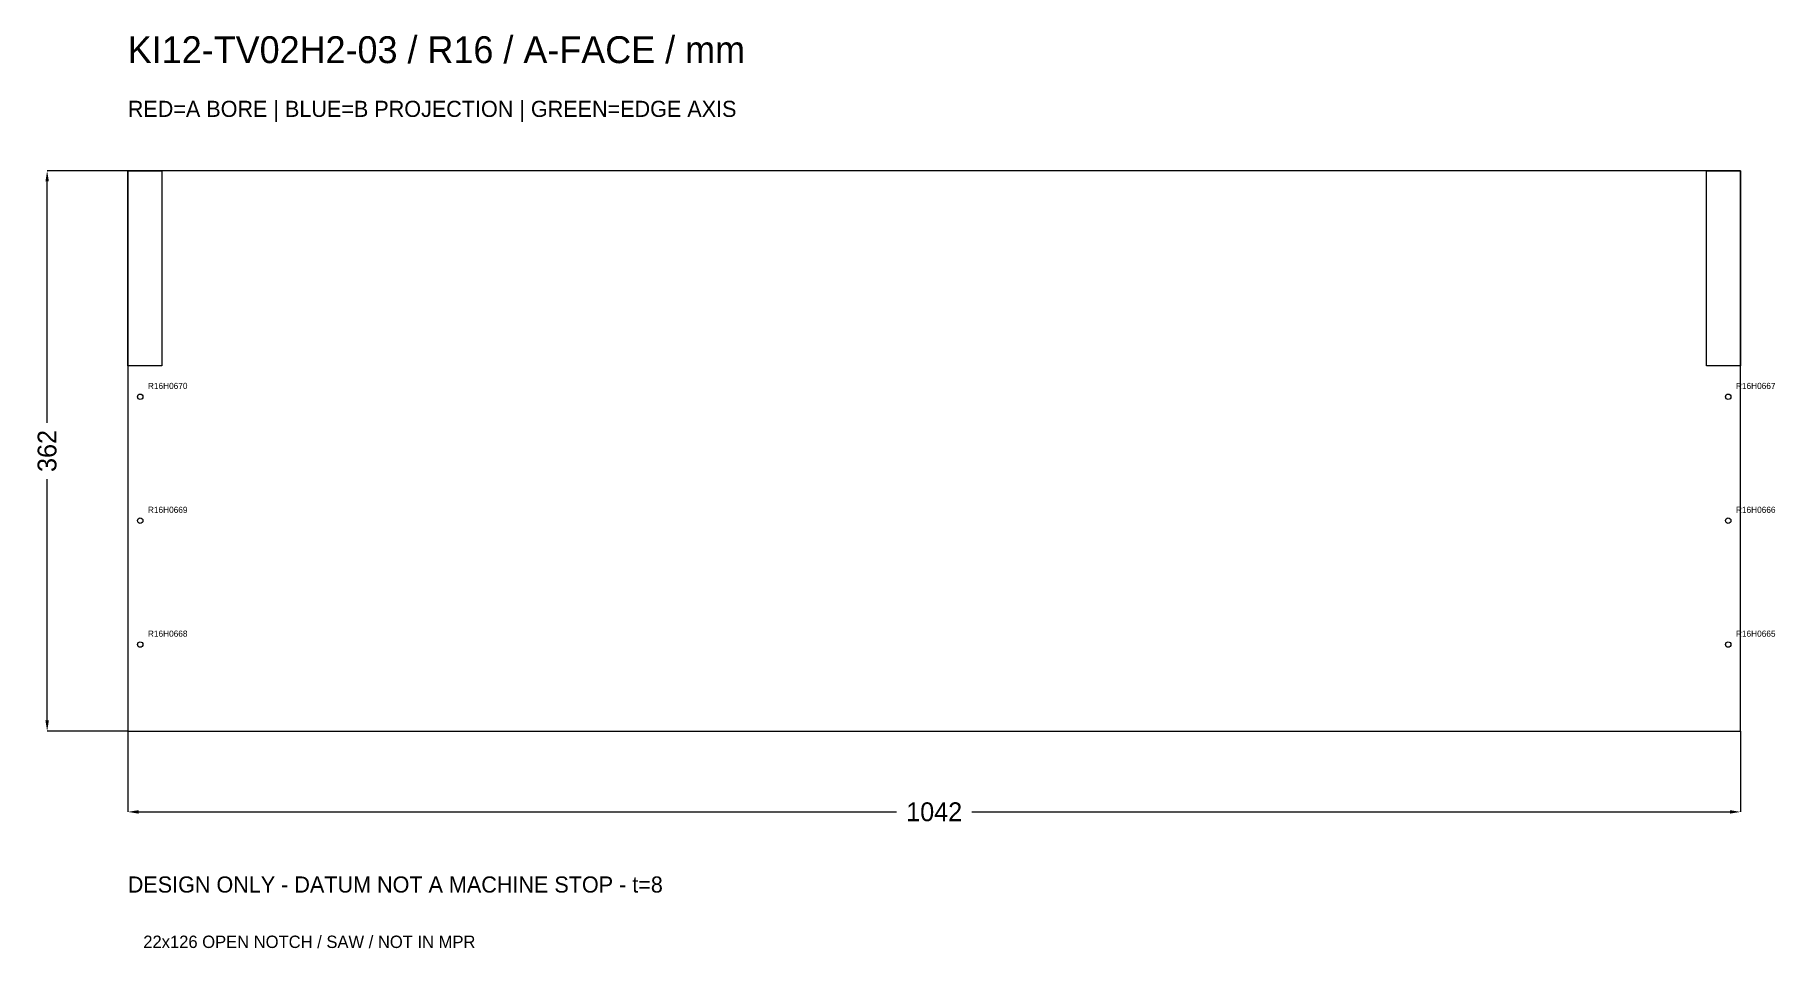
# Model space of a CAD drawing. Header units: millimetres. Extents: x -60 to 1064, y -140 to 450.
import ezdxf

# ---------------------------------------------------------------- set-up
doc = ezdxf.new("R2010")
doc.units = ezdxf.units.MM
for name, color, linetype in [('BORE_A', 1, 'Continuous'), ('CONTOUR', 7, 'Continuous'), ('SAW_NOTCH', 6, 'Continuous'), ('TEXT', 7, 'Continuous')]:
    doc.layers.add(name, color=color, linetype=linetype)
doc.dimstyles.get("Standard").update_dxf_attribs({"dimtxt": 2.5, "dimasz": 2.5, "dimexe": 1.25, "dimexo": 0.625, "dimtad": 1, "dimcen": 2.5, "dimazin": 3, "dimtfac": 1, "dimtmove": 0, "dimatfit": 3})

# ---------------------------------------------------------------- blocks, each defined once
blk = doc.blocks.new('_CLOSEDFILLED')
at = {"color": 0, "linetype": 'BYBLOCK'}
blk.add_solid([(-1, 0.16), (0, 0), (-1, -0.16)], dxfattribs=at)
blk = doc.blocks.new('*D1')
at = {"color": 2}
for p, q in [((0, 0), (0, -52.1)), ((1042, 0), (1042, -52.1)), ((6.9, -52.1), (496.7, -52.1)), ((545.3, -52.1), (1035.1, -52.1))]:
    blk.add_line(p, q, dxfattribs=at)
at = {"layer": 'Defpoints'}
for p in [(0, 0), (1042, 0), (0, -52.1)]:
    blk.add_point(p, dxfattribs=at)
at = {"color": 2, "xscale": 6.946666666666667, "yscale": 6.946666666666667, "rotation": 180}
blk.add_blockref('_CLOSEDFILLED', (0, -52.1), dxfattribs=at)
at = {"color": 2, "xscale": 6.946666666666667, "yscale": 6.946666666666667}
blk.add_blockref('_CLOSEDFILLED', (1042, -52.1), dxfattribs=at)
at = {"color": 7, "insert": (521, -52.1), "char_height": 12.16, "attachment_point": 5}
blk.add_mtext('1042', dxfattribs=at)
blk = doc.blocks.new('*D2')
at = {"color": 2}
for p, q in [((0, 362), (-52.1, 362)), ((-52.1, 199.2), (-52.1, 355.1)), ((-52.1, 6.9), (-52.1, 162.8)), ((0, 0), (-52.1, 0))]:
    blk.add_line(p, q, dxfattribs=at)
at = {"layer": 'Defpoints'}
for p in [(0, 362), (-52.1, 0), (0, 0)]:
    blk.add_point(p, dxfattribs=at)
at = {"color": 2, "xscale": 6.946666666666667, "yscale": 6.946666666666667}
for p, rotation in [((-52.1, 362), 90), ((-52.1, 0), 270)]:
    blk.add_blockref('_CLOSEDFILLED', p, dxfattribs=dict(at, rotation=rotation))
at = {"color": 7, "insert": (-52.1, 181), "char_height": 12.16, "attachment_point": 5, "rotation": 90}
blk.add_mtext('362', dxfattribs=at)

msp = doc.modelspace()

# ---------------------------------------------------------------- linework, layer by layer
at = {"layer": 'BORE_A'}
for centre in [(8, 216), (1034, 216), (8, 136), (1034, 136), (8, 56), (1034, 56)]:
    msp.add_circle(centre, 1.75, dxfattribs=at)
at = {"layer": 'CONTOUR'}
msp.add_lwpolyline([(0, 0), (1042, 0), (1042, 362), (0, 362)], close=True, dxfattribs=at)
at = {"layer": 'SAW_NOTCH'}
for points in [[(22, 236), (0, 236), (0, 362), (22, 362)], [(1042, 236), (1020, 236), (1020, 362), (1042, 362)]]:
    msp.add_lwpolyline(points, close=True, dxfattribs=at)

# ---------------------------------------------------------------- texts
msp.add_text('22x126 OPEN NOTCH / SAW / NOT IN MPR', height=8, dxfattribs=at).set_placement((10, -140))
at = {"layer": 'TEXT'}
for s, height, p in [('KI12-TV02H2-03 / R16 / A-FACE / mm', 17.36667, (0, 431.467)), ('RED=A BORE | BLUE=B PROJECTION | GREEN=EDGE AXIS', 10.42, (0, 396.733)), ('R16H0670', 4, (13, 221)), ('R16H0667', 4, (1039, 221)), ('R16H0669', 4, (13, 141)), ('R16H0666', 4, (1039, 141)), ('R16H0668', 4, (13, 61)), ('R16H0665', 4, (1039, 61)), ('DESIGN ONLY - DATUM NOT A MACHINE STOP - t=8', 10.42, (0, -104.2))]:
    msp.add_text(s, height=height, dxfattribs=at).set_placement(p)

# ---------------------------------------------------------------- dimensions: what is measured, and where the dimension line sits
dim = msp.add_linear_dim(base=(-52.1, 0), p1=(0, 0), p2=(0, 362), angle=90, dimstyle='Standard', override={"dimtxt": 12.156667, "dimasz": 6.946667, "dimdec": 2, "dimclrd": 2, "dimclre": 2, "dimclrt": 7})
dim.commit()
dim.dimension.update_dxf_attribs({"geometry": '*D2', "text_midpoint": (-52.1, 181)})
dim = msp.add_linear_dim(base=(0, -52.1), p1=(0, 0), p2=(1042, 0), dimstyle='Standard', override={"dimtxt": 12.156667, "dimasz": 6.946667, "dimdec": 2, "dimclrd": 2, "dimclre": 2, "dimclrt": 7})
dim.commit()
dim.dimension.update_dxf_attribs({"geometry": '*D1', "text_midpoint": (521, -52.1)})

doc.saveas('drawing.dxf')
